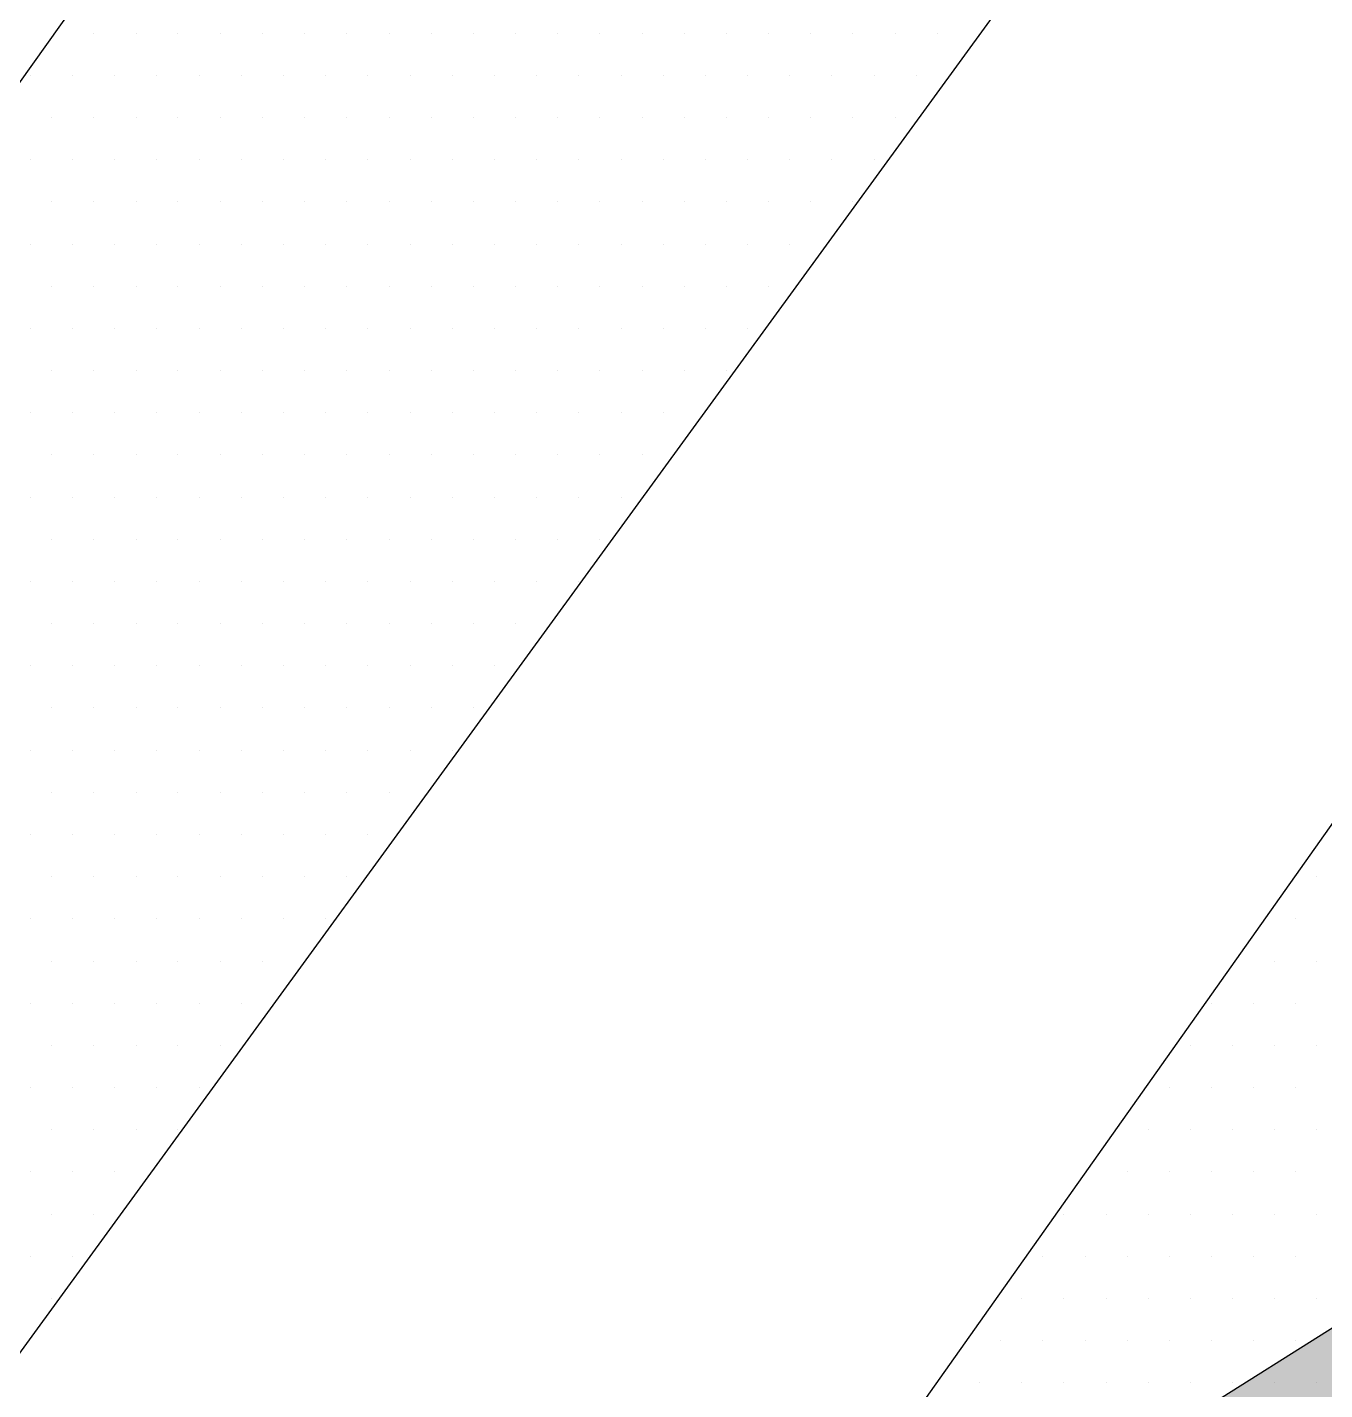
# Paper-space layout 'TOP_A1_00200_01-01-2017_MODELE' of a CAD drawing. Header units: millimetres. Extents: x -52 to 293, y -3 to 294.
# Drawn here: x -28.275 to -25.453, y 54.912 to 57.876 of the extents above; entities that cross this region are included whole.
import ezdxf

# ---------------------------------------------------------------- set-up
doc = ezdxf.new("R2010")
doc.units = ezdxf.units.MM
doc.header["$LTSCALE"] = 2
doc.linetypes.add('CACHEX2', pattern=[0.75, 0.5, -0.25])
for name, color, linetype in [('CALQUE_7', 4, 'Continuous'), ('CARTOUCHE', 7, 'Continuous'), ('rosace', 7, 'Continuous')]:
    doc.layers.add(name, color=color, linetype=linetype)

# ---------------------------------------------------------------- blocks, each defined once
blk = doc.blocks.new('A$C715108E3')
at = {"layer": 'CALQUE_7', "color": 131}
for p, q in [((-19.4636, -12.1388), (-19.4636, -12.1388)), ((-19.377, -12.1388), (-19.377, -12.1388)), ((-19.2852, -12.1388), (-19.2852, -12.1388)), ((-19.1939, -12.1388), (-19.1939, -12.1388)), ((-19.1019, -12.1388), (-19.1019, -12.1388)), ((-19.0099, -12.1388), (-19.0099, -12.1388)), ((-18.9186, -12.1388), (-18.9186, -12.1388)), ((-18.8268, -12.1388), (-18.8268, -12.1388)), ((-18.7349, -12.1388), (-18.7349, -12.1388)), ((-18.6429, -12.1388), (-18.6429, -12.1388)), ((-18.5517, -12.1388), (-18.5517, -12.1388)), ((-18.4598, -12.1388), (-18.4598, -12.1388)), ((-18.3678, -12.1388), (-18.3678, -12.1388)), ((-18.2765, -12.1388), (-18.2765, -12.1388)), ((-18.1847, -12.1388), (-18.1847, -12.1388)), ((-18.0929, -12.1388), (-18.0929, -12.1388)), ((-18.0014, -12.1388), (-18.0014, -12.1388)), ((-17.9096, -12.1388), (-17.9096, -12.1388)), ((-17.8176, -12.1388), (-17.8176, -12.1388)), ((-17.7263, -12.1388), (-17.7263, -12.1388)), ((-17.6341, -12.1388), (-17.6341, -12.1388)), ((-17.5422, -12.1388), (-17.5422, -12.1388)), ((-17.4504, -12.1388), (-17.4504, -12.1388)), ((-19.5146, -12.23), (-19.5146, -12.23)), ((-19.4228, -12.23), (-19.4228, -12.23)), ((-19.3317, -12.23), (-19.3317, -12.23)), ((-19.2397, -12.23), (-19.2397, -12.23)), ((-19.1476, -12.23), (-19.1476, -12.23)), ((-19.0564, -12.23), (-19.0564, -12.23)), ((-18.9643, -12.23), (-18.9643, -12.23)), ((-18.8725, -12.23), (-18.8725, -12.23)), ((-18.7811, -12.23), (-18.7811, -12.23)), ((-18.689, -12.23), (-18.689, -12.23)), ((-18.5974, -12.23), (-18.5974, -12.23)), ((-18.5054, -12.23), (-18.5054, -12.23)), ((-18.4141, -12.23), (-18.4141, -12.23)), ((-18.3221, -12.23), (-18.3221, -12.23)), ((-18.2301, -12.23), (-18.2301, -12.23)), ((-18.139, -12.23), (-18.139, -12.23)), ((-18.0468, -12.23), (-18.0468, -12.23)), ((-17.9549, -12.23), (-17.9549, -12.23)), ((-17.8639, -12.23), (-17.8639, -12.23)), ((-17.7718, -12.23), (-17.7718, -12.23)), ((-17.68, -12.23), (-17.68, -12.23)), ((-17.588, -12.23), (-17.588, -12.23)), ((-19.4689, -12.3224), (-19.4689, -12.3224)), ((-19.377, -12.3224), (-19.377, -12.3224)), ((-19.2852, -12.3224), (-19.2852, -12.3224)), ((-19.1939, -12.3224), (-19.1939, -12.3224)), ((-19.1019, -12.3224), (-19.1019, -12.3224)), ((-19.0099, -12.3224), (-19.0099, -12.3224)), ((-18.9186, -12.3224), (-18.9186, -12.3224)), ((-18.8268, -12.3224), (-18.8268, -12.3224)), ((-18.7349, -12.3224), (-18.7349, -12.3224)), ((-18.6429, -12.3224), (-18.6429, -12.3224)), ((-18.5517, -12.3224), (-18.5517, -12.3224)), ((-18.4598, -12.3224), (-18.4598, -12.3224)), ((-18.3678, -12.3224), (-18.3678, -12.3224)), ((-18.2765, -12.3224), (-18.2765, -12.3224)), ((-18.1847, -12.3224), (-18.1847, -12.3224)), ((-18.0929, -12.3224), (-18.0929, -12.3224)), ((-18.0014, -12.3224), (-18.0014, -12.3224)), ((-17.9096, -12.3224), (-17.9096, -12.3224)), ((-17.8176, -12.3224), (-17.8176, -12.3224)), ((-17.7263, -12.3224), (-17.7263, -12.3224)), ((-17.6341, -12.3224), (-17.6341, -12.3224)), ((-19.5146, -12.4139), (-19.5146, -12.4139)), ((-19.4228, -12.4139), (-19.4228, -12.4139)), ((-19.3317, -12.4139), (-19.3317, -12.4139)), ((-19.2397, -12.4139), (-19.2397, -12.4139)), ((-19.1476, -12.4139), (-19.1476, -12.4139)), ((-19.0564, -12.4139), (-19.0564, -12.4139)), ((-18.9643, -12.4139), (-18.9643, -12.4139)), ((-18.8725, -12.4139), (-18.8725, -12.4139)), ((-18.7811, -12.4139), (-18.7811, -12.4139)), ((-18.689, -12.4139), (-18.689, -12.4139)), ((-18.5974, -12.4139), (-18.5974, -12.4139)), ((-18.5054, -12.4139), (-18.5054, -12.4139)), ((-18.4141, -12.4139), (-18.4141, -12.4139)), ((-18.3221, -12.4139), (-18.3221, -12.4139)), ((-18.2301, -12.4139), (-18.2301, -12.4139)), ((-18.139, -12.4139), (-18.139, -12.4139)), ((-18.0468, -12.4139), (-18.0468, -12.4139)), ((-17.9549, -12.4139), (-17.9549, -12.4139)), ((-17.8639, -12.4139), (-17.8639, -12.4139)), ((-17.7718, -12.4139), (-17.7718, -12.4139)), ((-17.68, -12.4139), (-17.68, -12.4139)), ((-19.4689, -12.5053), (-19.4689, -12.5053)), ((-19.377, -12.5053), (-19.377, -12.5053)), ((-19.2852, -12.5053), (-19.2852, -12.5053)), ((-19.1939, -12.5053), (-19.1939, -12.5053)), ((-19.1019, -12.5053), (-19.1019, -12.5053)), ((-19.0099, -12.5053), (-19.0099, -12.5053)), ((-18.9186, -12.5053), (-18.9186, -12.5053)), ((-18.8268, -12.5053), (-18.8268, -12.5053)), ((-18.7349, -12.5053), (-18.7349, -12.5053)), ((-18.6429, -12.5053), (-18.6429, -12.5053)), ((-18.5517, -12.5053), (-18.5517, -12.5053)), ((-18.4598, -12.5053), (-18.4598, -12.5053)), ((-18.3678, -12.5053), (-18.3678, -12.5053)), ((-18.2765, -12.5053), (-18.2765, -12.5053)), ((-18.1847, -12.5053), (-18.1847, -12.5053)), ((-18.0929, -12.5053), (-18.0929, -12.5053)), ((-18.0014, -12.5053), (-18.0014, -12.5053)), ((-17.9096, -12.5053), (-17.9096, -12.5053)), ((-17.8176, -12.5053), (-17.8176, -12.5053)), ((-17.7263, -12.5053), (-17.7263, -12.5053)), ((-19.5146, -12.5977), (-19.5146, -12.5977)), ((-19.4228, -12.5977), (-19.4228, -12.5977)), ((-19.3317, -12.5977), (-19.3317, -12.5977)), ((-19.2397, -12.5977), (-19.2397, -12.5977)), ((-19.1476, -12.5977), (-19.1476, -12.5977)), ((-19.0564, -12.5977), (-19.0564, -12.5977)), ((-18.9643, -12.5977), (-18.9643, -12.5977)), ((-18.8725, -12.5977), (-18.8725, -12.5977)), ((-18.7811, -12.5977), (-18.7811, -12.5977)), ((-18.689, -12.5977), (-18.689, -12.5977)), ((-18.5974, -12.5977), (-18.5974, -12.5977)), ((-18.5054, -12.5977), (-18.5054, -12.5977)), ((-18.4141, -12.5977), (-18.4141, -12.5977)), ((-18.3221, -12.5977), (-18.3221, -12.5977)), ((-18.2301, -12.5977), (-18.2301, -12.5977)), ((-18.139, -12.5977), (-18.139, -12.5977)), ((-18.0468, -12.5977), (-18.0468, -12.5977)), ((-17.9549, -12.5977), (-17.9549, -12.5977)), ((-17.8639, -12.5977), (-17.8639, -12.5977)), ((-19.4689, -12.6892), (-19.4689, -12.6892)), ((-19.377, -12.6892), (-19.377, -12.6892)), ((-19.2852, -12.6892), (-19.2852, -12.6892)), ((-19.1939, -12.6892), (-19.1939, -12.6892)), ((-19.1019, -12.6892), (-19.1019, -12.6892)), ((-19.0099, -12.6892), (-19.0099, -12.6892)), ((-18.9186, -12.6892), (-18.9186, -12.6892)), ((-18.8268, -12.6892), (-18.8268, -12.6892)), ((-18.7349, -12.6892), (-18.7349, -12.6892)), ((-18.6429, -12.6892), (-18.6429, -12.6892)), ((-18.5517, -12.6892), (-18.5517, -12.6892)), ((-18.4598, -12.6892), (-18.4598, -12.6892)), ((-18.3678, -12.6892), (-18.3678, -12.6892)), ((-18.2765, -12.6892), (-18.2765, -12.6892)), ((-18.1847, -12.6892), (-18.1847, -12.6892)), ((-18.0929, -12.6892), (-18.0929, -12.6892)), ((-18.0014, -12.6892), (-18.0014, -12.6892)), ((-17.9096, -12.6892), (-17.9096, -12.6892)), ((-19.5146, -12.7805), (-19.5146, -12.7805)), ((-19.4228, -12.7805), (-19.4228, -12.7805)), ((-19.3317, -12.7805), (-19.3317, -12.7805)), ((-19.2397, -12.7805), (-19.2397, -12.7805)), ((-19.1476, -12.7805), (-19.1476, -12.7805)), ((-19.0564, -12.7805), (-19.0564, -12.7805)), ((-18.9643, -12.7805), (-18.9643, -12.7805)), ((-18.8725, -12.7805), (-18.8725, -12.7805)), ((-18.7811, -12.7805), (-18.7811, -12.7805)), ((-18.689, -12.7805), (-18.689, -12.7805)), ((-18.5974, -12.7805), (-18.5974, -12.7805)), ((-18.5054, -12.7805), (-18.5054, -12.7805)), ((-18.4141, -12.7805), (-18.4141, -12.7805)), ((-18.3221, -12.7805), (-18.3221, -12.7805)), ((-18.2301, -12.7805), (-18.2301, -12.7805)), ((-18.139, -12.7805), (-18.139, -12.7805)), ((-18.0468, -12.7805), (-18.0468, -12.7805)), ((-17.9549, -12.7805), (-17.9549, -12.7805)), ((-19.4689, -12.8729), (-19.4689, -12.8729)), ((-19.377, -12.8729), (-19.377, -12.8729)), ((-19.2852, -12.8729), (-19.2852, -12.8729)), ((-19.1939, -12.8729), (-19.1939, -12.8729)), ((-19.1019, -12.8729), (-19.1019, -12.8729)), ((-19.0099, -12.8729), (-19.0099, -12.8729)), ((-18.9186, -12.8729), (-18.9186, -12.8729)), ((-18.8268, -12.8729), (-18.8268, -12.8729)), ((-18.7349, -12.8729), (-18.7349, -12.8729)), ((-18.6429, -12.8729), (-18.6429, -12.8729)), ((-18.5517, -12.8729), (-18.5517, -12.8729)), ((-18.4598, -12.8729), (-18.4598, -12.8729)), ((-18.3678, -12.8729), (-18.3678, -12.8729)), ((-18.2765, -12.8729), (-18.2765, -12.8729)), ((-18.1847, -12.8729), (-18.1847, -12.8729)), ((-18.0929, -12.8729), (-18.0929, -12.8729)), ((-18.0014, -12.8729), (-18.0014, -12.8729)), ((-19.5146, -12.9641), (-19.5146, -12.9641)), ((-19.4228, -12.9641), (-19.4228, -12.9641)), ((-19.3317, -12.9641), (-19.3317, -12.9641)), ((-19.2397, -12.9641), (-19.2397, -12.9641)), ((-19.1476, -12.9641), (-19.1476, -12.9641)), ((-19.0564, -12.9641), (-19.0564, -12.9641)), ((-18.9643, -12.9641), (-18.9643, -12.9641)), ((-18.8725, -12.9641), (-18.8725, -12.9641)), ((-18.7811, -12.9641), (-18.7811, -12.9641)), ((-18.689, -12.9641), (-18.689, -12.9641)), ((-18.5974, -12.9641), (-18.5974, -12.9641)), ((-18.5054, -12.9641), (-18.5054, -12.9641)), ((-18.4141, -12.9641), (-18.4141, -12.9641)), ((-18.3221, -12.9641), (-18.3221, -12.9641)), ((-18.2301, -12.9641), (-18.2301, -12.9641)), ((-18.139, -12.9641), (-18.139, -12.9641)), ((-19.4689, -13.0556), (-19.4689, -13.0556)), ((-19.377, -13.0556), (-19.377, -13.0556)), ((-19.2852, -13.0556), (-19.2852, -13.0556)), ((-19.1939, -13.0556), (-19.1939, -13.0556)), ((-19.1019, -13.0556), (-19.1019, -13.0556)), ((-19.0099, -13.0556), (-19.0099, -13.0556)), ((-18.9186, -13.0556), (-18.9186, -13.0556)), ((-18.8268, -13.0556), (-18.8268, -13.0556)), ((-18.7349, -13.0556), (-18.7349, -13.0556)), ((-18.6429, -13.0556), (-18.6429, -13.0556)), ((-18.5517, -13.0556), (-18.5517, -13.0556)), ((-18.4598, -13.0556), (-18.4598, -13.0556)), ((-18.3678, -13.0556), (-18.3678, -13.0556)), ((-18.2765, -13.0556), (-18.2765, -13.0556)), ((-18.1847, -13.0556), (-18.1847, -13.0556)), ((-19.5146, -13.148), (-19.5146, -13.148)), ((-19.4228, -13.148), (-19.4228, -13.148)), ((-19.3317, -13.148), (-19.3317, -13.148)), ((-19.2397, -13.148), (-19.2397, -13.148)), ((-19.1476, -13.148), (-19.1476, -13.148)), ((-19.0564, -13.148), (-19.0564, -13.148)), ((-18.9643, -13.148), (-18.9643, -13.148)), ((-18.8725, -13.148), (-18.8725, -13.148)), ((-18.7811, -13.148), (-18.7811, -13.148)), ((-18.689, -13.148), (-18.689, -13.148)), ((-18.5974, -13.148), (-18.5974, -13.148)), ((-18.5054, -13.148), (-18.5054, -13.148)), ((-18.4141, -13.148), (-18.4141, -13.148)), ((-18.3221, -13.148), (-18.3221, -13.148)), ((-18.2301, -13.148), (-18.2301, -13.148)), ((-19.4689, -13.2392), (-19.4689, -13.2392)), ((-19.377, -13.2392), (-19.377, -13.2392)), ((-19.2852, -13.2392), (-19.2852, -13.2392)), ((-19.1939, -13.2392), (-19.1939, -13.2392)), ((-19.1019, -13.2392), (-19.1019, -13.2392)), ((-19.0099, -13.2392), (-19.0099, -13.2392)), ((-18.9186, -13.2392), (-18.9186, -13.2392)), ((-18.8268, -13.2392), (-18.8268, -13.2392)), ((-18.7349, -13.2392), (-18.7349, -13.2392)), ((-18.6429, -13.2392), (-18.6429, -13.2392)), ((-18.5517, -13.2392), (-18.5517, -13.2392)), ((-18.4598, -13.2392), (-18.4598, -13.2392)), ((-18.3678, -13.2392), (-18.3678, -13.2392)), ((-18.2765, -13.2392), (-18.2765, -13.2392)), ((-19.5146, -13.3309), (-19.5146, -13.3309)), ((-19.4228, -13.3309), (-19.4228, -13.3309)), ((-19.3317, -13.3309), (-19.3317, -13.3309)), ((-19.2397, -13.3309), (-19.2397, -13.3309)), ((-19.1476, -13.3309), (-19.1476, -13.3309)), ((-19.0564, -13.3309), (-19.0564, -13.3309)), ((-18.9643, -13.3309), (-18.9643, -13.3309)), ((-18.8725, -13.3309), (-18.8725, -13.3309)), ((-18.7811, -13.3309), (-18.7811, -13.3309)), ((-18.689, -13.3309), (-18.689, -13.3309)), ((-18.5974, -13.3309), (-18.5974, -13.3309)), ((-18.5054, -13.3309), (-18.5054, -13.3309)), ((-18.4141, -13.3309), (-18.4141, -13.3309)), ((-18.3221, -13.3309), (-18.3221, -13.3309)), ((-19.4689, -13.4233), (-19.4689, -13.4233)), ((-19.377, -13.4233), (-19.377, -13.4233)), ((-19.2852, -13.4233), (-19.2852, -13.4233)), ((-19.1939, -13.4233), (-19.1939, -13.4233)), ((-19.1019, -13.4233), (-19.1019, -13.4233)), ((-19.0099, -13.4233), (-19.0099, -13.4233)), ((-18.9186, -13.4233), (-18.9186, -13.4233)), ((-18.8268, -13.4233), (-18.8268, -13.4233)), ((-18.7349, -13.4233), (-18.7349, -13.4233)), ((-18.6429, -13.4233), (-18.6429, -13.4233)), ((-18.5517, -13.4233), (-18.5517, -13.4233)), ((-18.4598, -13.4233), (-18.4598, -13.4233)), ((-19.5146, -13.5147), (-19.5146, -13.5147)), ((-19.4228, -13.5147), (-19.4228, -13.5147)), ((-19.3317, -13.5147), (-19.3317, -13.5147)), ((-19.2397, -13.5147), (-19.2397, -13.5147)), ((-19.1476, -13.5147), (-19.1476, -13.5147)), ((-19.0564, -13.5147), (-19.0564, -13.5147)), ((-18.9643, -13.5147), (-18.9643, -13.5147)), ((-18.8725, -13.5147), (-18.8725, -13.5147)), ((-18.7811, -13.5147), (-18.7811, -13.5147)), ((-18.689, -13.5147), (-18.689, -13.5147)), ((-18.5974, -13.5147), (-18.5974, -13.5147)), ((-18.5054, -13.5147), (-18.5054, -13.5147)), ((-19.4689, -13.6058), (-19.4689, -13.6058)), ((-19.377, -13.6058), (-19.377, -13.6058)), ((-19.2852, -13.6058), (-19.2852, -13.6058)), ((-19.1939, -13.6058), (-19.1939, -13.6058)), ((-19.1019, -13.6058), (-19.1019, -13.6058)), ((-19.0099, -13.6058), (-19.0099, -13.6058)), ((-18.9186, -13.6058), (-18.9186, -13.6058)), ((-18.8268, -13.6058), (-18.8268, -13.6058)), ((-18.7349, -13.6058), (-18.7349, -13.6058)), ((-18.6429, -13.6058), (-18.6429, -13.6058)), ((-18.5517, -13.6058), (-18.5517, -13.6058)), ((-19.5146, -13.6986), (-19.5146, -13.6986)), ((-19.4228, -13.6986), (-19.4228, -13.6986)), ((-19.3317, -13.6986), (-19.3317, -13.6986)), ((-19.2397, -13.6986), (-19.2397, -13.6986)), ((-19.1476, -13.6986), (-19.1476, -13.6986)), ((-19.0564, -13.6986), (-19.0564, -13.6986)), ((-18.9643, -13.6986), (-18.9643, -13.6986)), ((-18.8725, -13.6986), (-18.8725, -13.6986)), ((-18.7811, -13.6986), (-18.7811, -13.6986)), ((-18.689, -13.6986), (-18.689, -13.6986)), ((-18.5974, -13.6986), (-18.5974, -13.6986)), ((-19.4689, -13.7897), (-19.4689, -13.7897)), ((-19.377, -13.7897), (-19.377, -13.7897)), ((-19.2852, -13.7897), (-19.2852, -13.7897)), ((-19.1939, -13.7897), (-19.1939, -13.7897)), ((-19.1019, -13.7897), (-19.1019, -13.7897)), ((-19.0099, -13.7897), (-19.0099, -13.7897)), ((-18.9186, -13.7897), (-18.9186, -13.7897)), ((-18.8268, -13.7897), (-18.8268, -13.7897)), ((-18.7349, -13.7897), (-18.7349, -13.7897)), ((-19.5146, -13.8809), (-19.5146, -13.8809)), ((-19.4228, -13.8809), (-19.4228, -13.8809)), ((-19.3317, -13.8809), (-19.3317, -13.8809)), ((-19.2397, -13.8809), (-19.2397, -13.8809)), ((-19.1476, -13.8809), (-19.1476, -13.8809)), ((-19.0564, -13.8809), (-19.0564, -13.8809)), ((-18.9643, -13.8809), (-18.9643, -13.8809)), ((-18.8725, -13.8809), (-18.8725, -13.8809)), ((-18.7811, -13.8809), (-18.7811, -13.8809)), ((-16.7004, -13.8809), (-16.7004, -13.8809)), ((-19.4689, -13.9735), (-19.4689, -13.9735)), ((-19.377, -13.9735), (-19.377, -13.9735)), ((-19.2852, -13.9735), (-19.2852, -13.9735)), ((-19.1939, -13.9735), (-19.1939, -13.9735)), ((-19.1019, -13.9735), (-19.1019, -13.9735)), ((-19.0099, -13.9735), (-19.0099, -13.9735)), ((-18.9186, -13.9735), (-18.9186, -13.9735)), ((-18.8268, -13.9735), (-18.8268, -13.9735)), ((-16.7658, -13.9735), (-16.7658, -13.9735)), ((-16.7169, -13.9735), (-16.7169, -13.9735)), ((-19.5146, -14.065), (-19.5146, -14.065)), ((-19.4228, -14.065), (-19.4228, -14.065)), ((-19.3317, -14.065), (-19.3317, -14.065)), ((-19.2397, -14.065), (-19.2397, -14.065)), ((-19.1476, -14.065), (-19.1476, -14.065)), ((-19.0564, -14.065), (-19.0564, -14.065)), ((-18.9643, -14.065), (-18.9643, -14.065)), ((-18.8725, -14.065), (-18.8725, -14.065)), ((-16.8306, -14.0648), (-16.8306, -14.0648)), ((-16.7626, -14.0648), (-16.7626, -14.0648)), ((-19.4689, -14.1574), (-19.4689, -14.1574)), ((-19.377, -14.1574), (-19.377, -14.1574)), ((-19.2852, -14.1574), (-19.2852, -14.1574)), ((-19.1939, -14.1574), (-19.1939, -14.1574)), ((-19.1019, -14.1574), (-19.1019, -14.1574)), ((-19.0099, -14.1574), (-19.0099, -14.1574)), ((-18.9186, -14.1574), (-18.9186, -14.1574)), ((-16.8957, -14.1574), (-16.8957, -14.1574)), ((-16.8087, -14.1574), (-16.8087, -14.1574)), ((-16.7169, -14.1574), (-16.7169, -14.1574)), ((-19.5146, -14.2488), (-19.5146, -14.2488)), ((-19.4228, -14.2488), (-19.4228, -14.2488)), ((-19.3317, -14.2488), (-19.3317, -14.2488)), ((-19.2397, -14.2488), (-19.2397, -14.2488)), ((-19.1476, -14.2488), (-19.1476, -14.2488)), ((-19.0564, -14.2488), (-19.0564, -14.2488)), ((-16.9605, -14.2488), (-16.9605, -14.2488)), ((-16.9463, -14.2488), (-16.9463, -14.2488)), ((-16.8544, -14.2488), (-16.8544, -14.2488)), ((-16.7626, -14.2488), (-16.7626, -14.2488)), ((-19.4689, -14.3401), (-19.4689, -14.3401)), ((-19.377, -14.3401), (-19.377, -14.3401)), ((-19.2852, -14.3401), (-19.2852, -14.3401)), ((-19.1939, -14.3401), (-19.1939, -14.3401)), ((-19.1019, -14.3401), (-19.1019, -14.3401)), ((-17.0254, -14.3401), (-17.0254, -14.3401)), ((-16.992, -14.3401), (-16.992, -14.3401)), ((-16.9002, -14.3401), (-16.9002, -14.3401)), ((-16.8087, -14.3401), (-16.8087, -14.3401)), ((-16.7169, -14.3401), (-16.7169, -14.3401)), ((-19.5146, -14.4325), (-19.5146, -14.4325)), ((-19.4228, -14.4325), (-19.4228, -14.4325)), ((-19.3317, -14.4325), (-19.3317, -14.4325)), ((-19.2397, -14.4325), (-19.2397, -14.4325)), ((-19.1476, -14.4325), (-19.1476, -14.4325)), ((-17.0906, -14.4325), (-17.0906, -14.4325)), ((-17.0377, -14.4325), (-17.0377, -14.4325)), ((-16.9463, -14.4325), (-16.9463, -14.4325)), ((-16.8544, -14.4325), (-16.8544, -14.4325)), ((-16.7626, -14.4325), (-16.7626, -14.4325)), ((-19.4689, -14.5238), (-19.4689, -14.5238)), ((-19.377, -14.5238), (-19.377, -14.5238)), ((-19.2852, -14.5238), (-19.2852, -14.5238)), ((-19.1939, -14.5238), (-19.1939, -14.5238)), ((-17.1551, -14.5238), (-17.1551, -14.5238)), ((-17.0838, -14.5238), (-17.0838, -14.5238)), ((-16.992, -14.5238), (-16.992, -14.5238)), ((-16.9002, -14.5238), (-16.9002, -14.5238)), ((-16.8087, -14.5238), (-16.8087, -14.5238)), ((-16.7169, -14.5238), (-16.7169, -14.5238)), ((-19.5146, -14.6152), (-19.5146, -14.6152)), ((-19.4228, -14.6152), (-19.4228, -14.6152)), ((-19.3317, -14.6152), (-19.3317, -14.6152)), ((-17.2199, -14.6152), (-17.2199, -14.6152)), ((-17.1296, -14.6152), (-17.1296, -14.6152)), ((-17.0377, -14.6152), (-17.0377, -14.6152)), ((-16.9463, -14.6152), (-16.9463, -14.6152)), ((-16.8544, -14.6152), (-16.8544, -14.6152)), ((-16.7626, -14.6152), (-16.7626, -14.6152)), ((-19.4689, -14.7076), (-19.4689, -14.7076)), ((-19.377, -14.7076), (-19.377, -14.7076)), ((-17.2851, -14.7076), (-17.2851, -14.7076)), ((-17.2671, -14.7076), (-17.2671, -14.7076)), ((-17.1753, -14.7076), (-17.1753, -14.7076)), ((-17.0838, -14.7076), (-17.0838, -14.7076)), ((-16.992, -14.7076), (-16.992, -14.7076)), ((-16.9002, -14.7076), (-16.9002, -14.7076)), ((-16.8087, -14.7076), (-16.8087, -14.7076)), ((-16.7169, -14.7076), (-16.7169, -14.7076)), ((-19.5146, -14.7991), (-19.5146, -14.7991)), ((-19.4228, -14.7991), (-19.4228, -14.7991)), ((-17.35, -14.7991), (-17.35, -14.7991)), ((-17.3129, -14.7991), (-17.3129, -14.7991)), ((-17.2214, -14.7991), (-17.2214, -14.7991)), ((-17.1296, -14.7991), (-17.1296, -14.7991)), ((-17.0377, -14.7991), (-17.0377, -14.7991)), ((-16.9463, -14.7991), (-16.9463, -14.7991)), ((-16.8544, -14.7991), (-16.8544, -14.7991)), ((-16.7626, -14.7991), (-16.7626, -14.7991)), ((-19.4689, -14.8905), (-19.4689, -14.8905)), ((-17.415, -14.8905), (-17.415, -14.8905)), ((-17.359, -14.8905), (-17.359, -14.8905)), ((-17.2671, -14.8905), (-17.2671, -14.8905)), ((-17.1753, -14.8905), (-17.1753, -14.8905)), ((-17.0838, -14.8905), (-17.0838, -14.8905)), ((-16.992, -14.8905), (-16.992, -14.8905)), ((-16.9002, -14.8905), (-16.9002, -14.8905)), ((-16.8087, -14.8905), (-16.8087, -14.8905)), ((-16.7169, -14.8905), (-16.7169, -14.8905)), ((-17.4797, -14.9827), (-17.4797, -14.9827)), ((-17.4049, -14.9827), (-17.4049, -14.9827)), ((-17.3129, -14.9827), (-17.3129, -14.9827)), ((-17.2214, -14.9827), (-17.2214, -14.9827)), ((-17.1296, -14.9827), (-17.1296, -14.9827)), ((-17.0377, -14.9827), (-17.0377, -14.9827)), ((-16.9463, -14.9827), (-16.9463, -14.9827)), ((-16.8544, -14.9827), (-16.8544, -14.9827)), ((-16.7626, -14.9827), (-16.7626, -14.9827)), ((-17.5445, -15.0742), (-17.5445, -15.0742)), ((-17.5424, -15.0742), (-17.5424, -15.0742)), ((-17.4504, -15.0742), (-17.4504, -15.0742)), ((-17.359, -15.0742), (-17.359, -15.0742)), ((-17.2671, -15.0742), (-17.2671, -15.0742)), ((-17.1753, -15.0742), (-17.1753, -15.0742)), ((-17.0838, -15.0742), (-17.0838, -15.0742)), ((-16.992, -15.0742), (-16.992, -15.0742)), ((-16.9002, -15.0742), (-16.9002, -15.0742)), ((-16.8087, -15.0742), (-16.8087, -15.0742)), ((-16.7169, -15.0742), (-16.7169, -15.0742))]:
    blk.add_line(p, q, dxfattribs=at)
for points in [[(-16.6359, -13.7897), (-17.73, -15.3364), (-16.5602, -15.6374), (-17.0758, -16.8949), (-15.2018, -17.1211)], [(-13.4372, -9.6448), (-17.1584, -8.2441), (-18.0286, -7.9298), (-18.0526, -7.5674), (-19.5918, -4.1428), (-19.9715, -4.6917), (-20.3358, -5.3705), (-20.5244, -6.0493), (-18.8268, -9.8581), (-21.759, -9.5491), (-21.8471, -10.1027), (-21.9097, -10.8565), (-21.9352, -11.1957), (-19.0429, -11.5482), (-21.5982, -15.1374), (-21.3595, -15.879), (-21.1447, -16.5576), (-21.0193, -16.9601), (-20.5289, -16.3696), (-17.1333, -11.706), (-13.6302, -12.0681)]]:
    blk.add_lwpolyline(points, dxfattribs=at)
blk = doc.blocks.new('A$C581E6685')
at = {"layer": 'rosace'}
blk.add_hatch(color=142, dxfattribs=at).paths.add_polyline_path([(-45.3965, 37.4846), (-39.5666, 28.8703), (-39.344, 28.5414), (-39.8519, 24.2064), (-36.9477, 25.4853), (-26.3566, 30.2032), (-36.1863, 24.0789), (-38.2746, 22.2236), (-38.1337, 21.2132), (-33.6363, 11.1845), (-39.5393, 21.4709), (-40.6525, 23.2405), (-42.0615, 23.3525), (-53.1072, 18.3767), (-43.3972, 24.4856), (-40.4756, 26.2259), (-40.684, 26.8894)])
at = {"layer": 'rosace', "color": 142}
blk.add_lwpolyline([(-45.3965, 37.4846), (-39.3434, 28.5414), (-39.8519, 24.2064), (-36.9477, 25.4853), (-26.3566, 30.2032), (-36.1857, 24.0789), (-38.2739, 22.2236), (-38.1337, 21.2132), (-33.6358, 11.1845), (-39.5393, 21.4709), (-40.6518, 23.2405), (-42.0615, 23.3525), (-53.1072, 18.3767), (-43.3964, 24.4856), (-40.4756, 26.2259), (-40.6836, 26.8894)], close=True, dxfattribs=at)
at = {"layer": 'rosace', "color": 32, "linetype": 'CACHEX2', "ltscale": 1.5}
blk.add_ellipse((-38.0538, 23.8138), major_axis=(-19.0311, -3.534), ratio=0.590567, dxfattribs=at)
at = {"layer": 'rosace', "color": 32}
blk.add_ellipse((-37.6144, 23.8499), major_axis=(-13.5768, -4.2839), ratio=0.791971, dxfattribs=at)
at = {"layer": 'CARTOUCHE'}
blk.add_blockref('A$C715108E3', (-31.6739, 36.3189), dxfattribs=at)

psp = doc.layouts.new('TOP_A1_00200_01-01-2017_MODELE')

# ---------------------------------------------------------------- block references
at = {"layer": 'CARTOUCHE'}
psp.add_blockref('A$C581E6685', (22.9208, 33.6824), dxfattribs=at)

doc.saveas('drawing.dxf')
